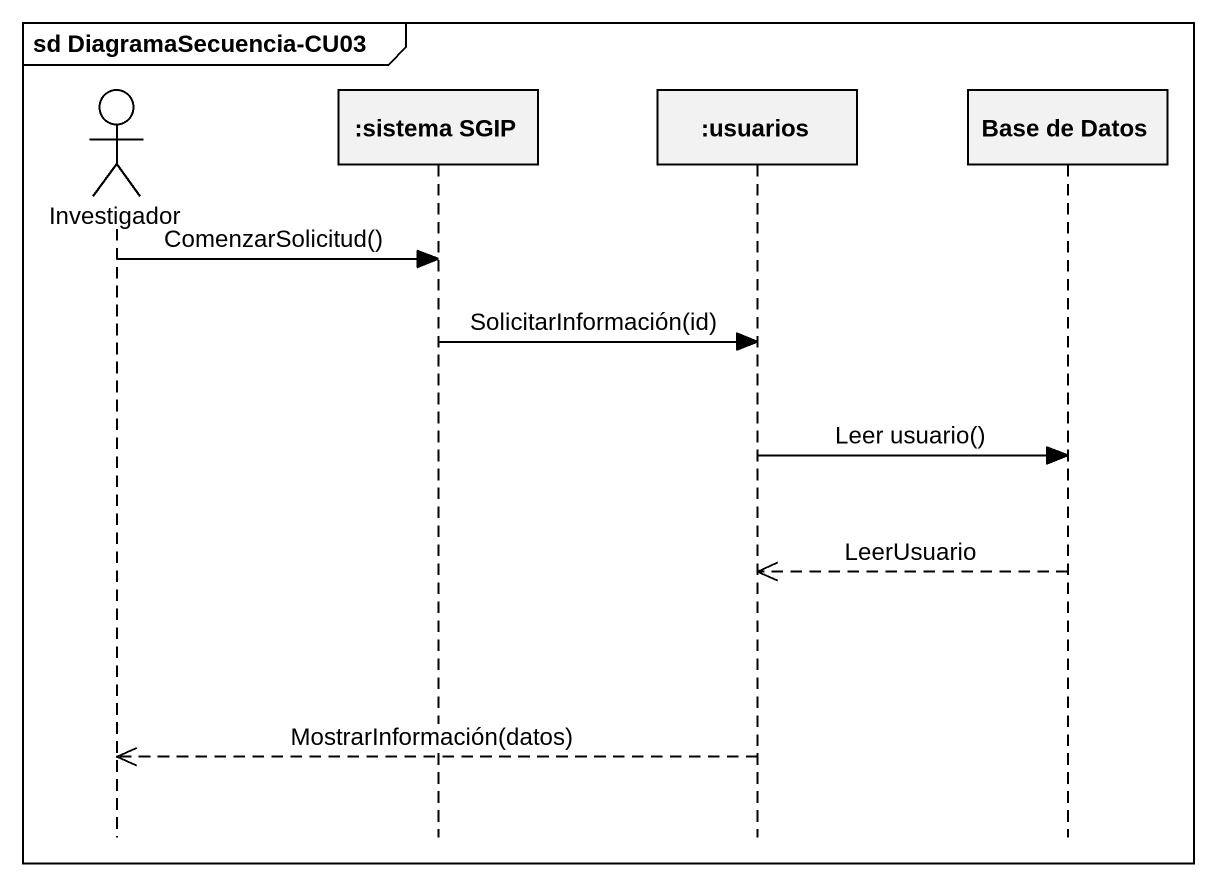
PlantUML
@startuml
mainframe sd DiagramaSecuencia-CU03
hide footbox
actor Investigador
participant ":sistema SGIP" as sistema_SGIP
participant ":usuarios" as usuarios
participant "Base de Datos" as Base_de_Datos

Investigador -> sistema_SGIP : ComenzarSolicitud()
sistema_SGIP -> usuarios : SolicitarInformación(id)
usuarios -> Base_de_Datos : Leer usuario()
Base_de_Datos -->> usuarios : LeerUsuario
usuarios -->> Investigador : MostrarInformación(datos)
@enduml
